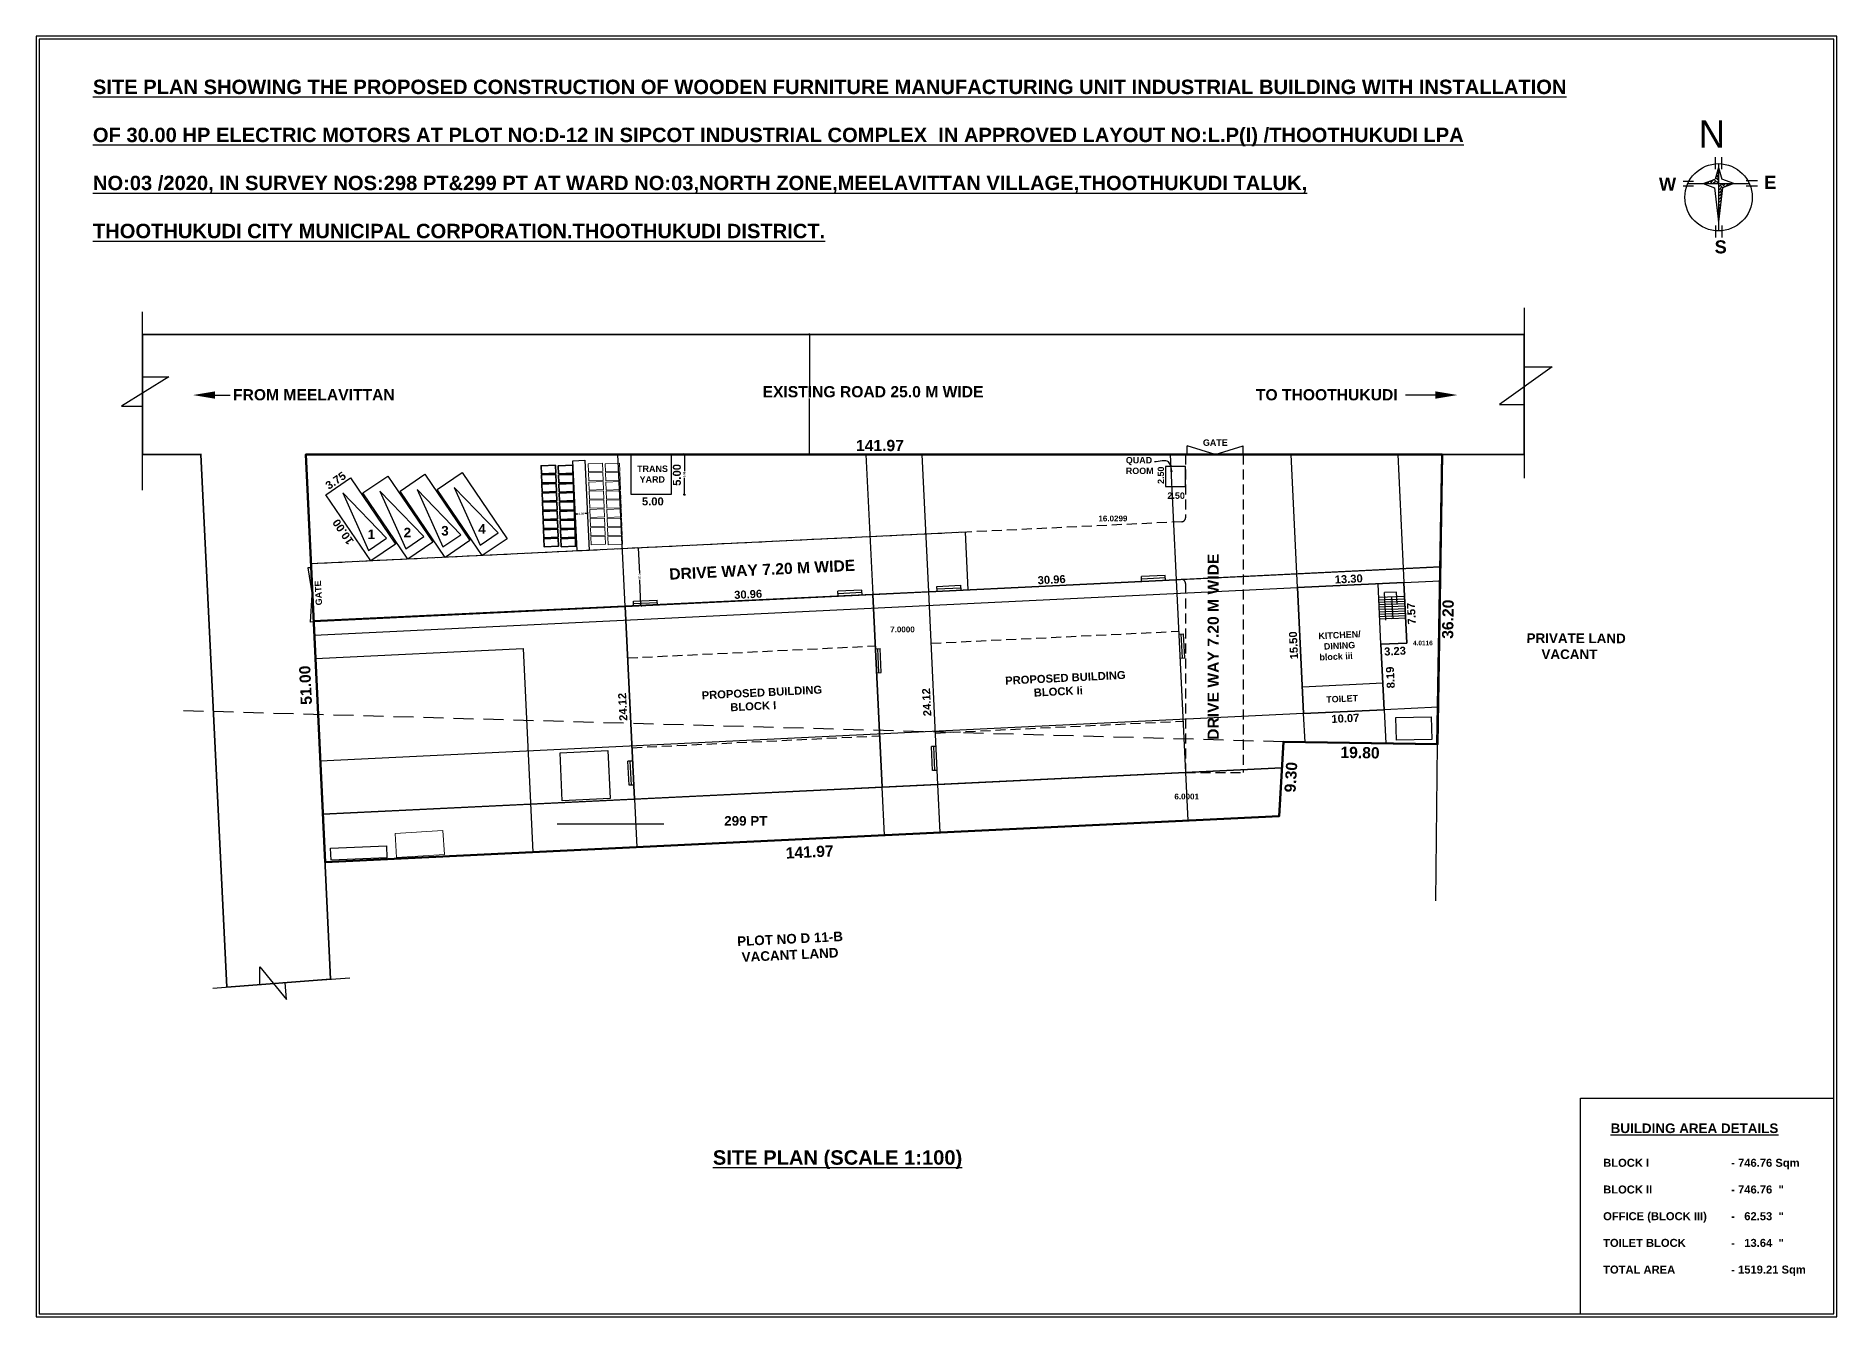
# Model space of a CAD drawing. Header units: metres. Extents: x 5701 to 70840, y 2546 to 3839.
# Drawn here: x 5701.2 to 5926.2, y 2550.5 to 2710.5 of the extents above; entities that cross this region are included whole.
import ezdxf

# ---------------------------------------------------------------- set-up
doc = ezdxf.new("R2010")
doc.units = ezdxf.units.M
doc.header["$PDMODE"] = 34
doc.linetypes.add('DOT2', pattern=[0.125, 0, -0.125])
doc.linetypes.add('HIDDEN', pattern=[0.375, 0.25, -0.125])
for name, color, linetype in [('AS_AT_SITE', 7, 'Continuous'), ('BLK_1_INTERNAL_VEHICULAR_ACCESS', 7, 'Continuous'), ('BLK_1_LVL_0_BLDG_FOOT_PRINT', 7, 'Continuous'), ('BLK_1_LVL_0_FRONT_SETBACK', 7, 'Continuous'), ('BLK_1_LVL_0_REAR_SETBACK', 7, 'Continuous'), ('BLK_1_LVL_0_SIDE_SETBACK1', 7, 'Continuous'), ('BLK_1_LVL_0_SIDE_SETBACK2', 7, 'Continuous'), ('BLK_2_LVL_0_BLDG_FOOT_PRINT', 7, 'Continuous'), ('BLK_2_LVL_0_FRONT_SETBACK', 7, 'Continuous'), ('BLK_2_LVL_0_REAR_SETBACK', 7, 'Continuous'), ('BLK_2_LVL_0_SIDE_SETBACK1', 7, 'Continuous'), ('BLK_2_LVL_0_SIDE_SETBACK2', 7, 'Continuous'), ('BLK_3_LVL_0_BLDG_FOOT_PRINT', 7, 'Continuous'), ('BLK_3_LVL_0_FRONT_SETBACK', 7, 'Continuous'), ('BLK_3_LVL_0_REAR_SETBACK', 7, 'Continuous'), ('BLK_3_LVL_0_SIDE_SETBACK1', 7, 'Continuous'), ('BLK_3_LVL_0_SIDE_SETBACK2', 7, 'Continuous'), ('DISTANCE_BLK', 7, 'Continuous'), ('DRIVE_WAY', 7, 'Continuous'), ('FMB_OR_PLR', 7, 'Continuous'), ('GUARD_ROOM', 7, 'Continuous'), ('INTERNAL_VEHICULAR_ACCESS_DIST', 7, 'Continuous'), ('LORRY_PARKING', 7, 'Continuous'), ('OSR_PLAN', 7, 'Continuous'), ('PLOT_BOUNDARY', 7, 'Continuous'), ('ROAD_WIDTH', 1, 'Continuous'), ('RWH', 7, 'Continuous'), ('SEPTIC_TANK_1', 7, 'Continuous'), ('SUPER_IMPOSED', 7, 'Continuous'), ('SURRENDER_ROAD_WIDTH', 2, 'Continuous'), ('TRANSFORMER_YARD', 7, 'Continuous'), ('TWO_WHEELER_DRIVE_WAY', 6, 'Continuous'), ('TWO_WHEELER_PARKING', 7, 'Continuous')]:
    doc.layers.add(name, color=color, linetype=linetype)
doc.layers.add('BLK_1_PLANTATION_GREENSTRIP', color=7, linetype='Continuous', lineweight=0)
doc.layers.add('CYCLE_PARKING', color=7, linetype='Continuous', lineweight=18)
doc.styles.get("Standard").update_dxf_attribs({"font": 'arialbd.ttf'})
doc.dimstyles.get("Standard").update_dxf_attribs({"dimtxt": 0.18, "dimasz": 0.18, "dimexe": 0.18, "dimexo": 0.0625, "dimgap": 0.09, "dimtad": 0, "dimtih": 1, "dimtoh": 1, "dimdec": 4, "dimzin": 0, "dimdsep": 46, "dimtxsty": 'Standard', "dimcen": 0.09, "dimsd1": 1, "dimsd2": 1, "dimadec": 0, "dimazin": 0, "dimtfac": 1, "dimtdec": 4, "dimtofl": 0, "dimtmove": 0, "dimatfit": 3, "dimfxl": 0, "dimtolj": 1, "dimtzin": 0, "dimarcsym": 0})
doc.dimstyles.new('STANDARD$0', dxfattribs={"dimtxt": 0.25, "dimasz": 0.18, "dimexe": 0.15, "dimexo": 0.15, "dimgap": 0.1, "dimtad": 0, "dimzin": 0, "dimdsep": 46, "dimtxsty": 'Standard', "dimblk": 'OBLIQUE', "dimcen": 0.0625, "dimdle": 0.02, "dimadec": 0, "dimazin": 0, "dimtfac": 1, "dimtix": 1, "dimtofl": 0, "dimtmove": 2, "dimatfit": 3, "dimldrblk": 'OBLIQUE', "dimfxl": 0, "dimtolj": 1, "dimtzin": 0, "dimarcsym": 0})

# ---------------------------------------------------------------- blocks, each defined once
blk = doc.blocks.new('DESW')
h = blk.add_hatch()
h.set_pattern_fill('AR-HBONE', color=3, scale=0.017031, style=0)
h.set_pattern_definition([(45, (44363.119984, 26900.29796), (0, 0.096343617), [0.204375675, -0.068125225]), (135, (44363.168156, 26900.34613), (0, 0.096343617), [0.204375675, -0.068125225])])
h.paths.add_polyline_path([(44559.111, 26946.689), (44558.741, 26946.55), (44559.213, 26946.55), (44559.213, 26947.047)])
h.paths.add_polyline_path([(44559.213, 26945.359), (44559.34, 26946.419), (44559.685, 26946.55), (44559.213, 26946.55)])
for p, q in [((44559.213, 26947.047), (44559.111, 26946.689)), ((44559.114, 26946.991), (44559.114, 26947.367)), ((44559.114, 26946.991), (44559.114, 26947.367)), ((44559.213, 26947.047), (44559.316, 26946.689)), ((44559.313, 26946.991), (44559.313, 26947.367)), ((44559.313, 26946.991), (44559.313, 26947.367)), ((44558.121, 26946.621), (44558.435, 26946.621)), ((44558.121, 26946.478), (44558.435, 26946.478)), ((44558.741, 26946.55), (44559.111, 26946.689)), ((44558.741, 26946.55), (44559.087, 26946.419)), ((44559.685, 26946.55), (44559.316, 26946.689)), ((44559.685, 26946.55), (44559.34, 26946.419)), ((44560.42, 26946.63), (44560.071, 26946.63)), ((44560.42, 26946.471), (44560.071, 26946.471)), ((44559.087, 26946.419), (44559.213, 26945.359)), ((44559.34, 26946.419), (44559.213, 26945.359)), ((44559.114, 26945.252), (44559.114, 26944.877)), ((44559.313, 26945.252), (44559.313, 26944.877))]:
    blk.add_line(p, q)
for points in [[(44559.213, 26947.164), (44559.213, 26945.08)], [(44558.263, 26946.55), (44560.163, 26946.55)]]:
    blk.add_lwpolyline(points)
blk.add_circle((44559.213, 26946.122), 1.042)
at = {"attachment_point": 1}
for s, insert, char_height, width in [('{\\fCommercialScript BT|b0|i0|c0|p66;N}', (44558.602, 26948.505), 0.8424, 1.21037), ('W', (44557.368, 26946.735), 0.404, 0.24035), ('E', (44560.626, 26946.788), 0.404, 0.24035), ('S', (44559.092, 26944.79), 0.404, 0.24035)]:
    blk.add_mtext(s, dxfattribs=dict(at, insert=insert, char_height=char_height, width=width))
blk = doc.blocks.new('*D16')
at = {"color": 0, "lineweight": -2}
for p, q in [((5805.94, 2636.24), (5805.93, 2636.36)), ((5812.93, 2636.58), (5812.93, 2636.69))]:
    blk.add_line(p, q, dxfattribs=at)
at = {"layer": 'Defpoints', "color": 0}
for p in [(5805.94, 2636.18), (5812.93, 2636.51), (5812.93, 2636.51)]:
    blk.add_point(p, dxfattribs=at)
at = {"color": 0, "insert": (5809.44, 2636.34), "char_height": 0.18, "attachment_point": 5}
blk.add_mtext('\\A1;{\\H4x;7.0000}', dxfattribs=at)
blk = doc.blocks.new('*D22')
at = {"color": 0, "lineweight": -2}
for p, q in [((5844.74, 2618.46), (5844.62, 2618.45)), ((5845.03, 2612.47), (5844.91, 2612.46))]:
    blk.add_line(p, q, dxfattribs=at)
at = {"layer": 'Defpoints', "color": 0}
for p in [(5844.8, 2618.46), (5845.09, 2612.47), (5845.09, 2612.47)]:
    blk.add_point(p, dxfattribs=at)
at = {"color": 0, "insert": (5844.95, 2615.47), "char_height": 0.18, "attachment_point": 5}
blk.add_mtext('\\A1;{\\H4x;6.0001}', dxfattribs=at)
blk = doc.blocks.new('*D23')
at = {"color": 0, "lineweight": -2}
for p, q in [((5872.45, 2634.71), (5872.45, 2634.83)), ((5876.46, 2634.71), (5876.46, 2634.83))]:
    blk.add_line(p, q, dxfattribs=at)
at = {"layer": 'Defpoints', "color": 0}
for p in [(5872.45, 2634.65), (5876.46, 2634.65), (5876.46, 2634.65)]:
    blk.add_point(p, dxfattribs=at)
at = {"color": 0, "insert": (5874.46, 2634.65), "char_height": 0.18, "attachment_point": 5}
blk.add_mtext('\\A1;{\\H3.2x;4.0116}', dxfattribs=at)
blk = doc.blocks.new('*D17')
at = {"color": 0, "lineweight": -2}
for p, q in [((5835.28, 2658.2), (5835.16, 2658.19)), ((5836.06, 2642.19), (5835.95, 2642.18))]:
    blk.add_line(p, q, dxfattribs=at)
at = {"layer": 'Defpoints', "color": 0}
for p in [(5835.34, 2658.2), (5835.34, 2658.2), (5836.13, 2642.19)]:
    blk.add_point(p, dxfattribs=at)
at = {"color": 0, "insert": (5835.73, 2650.2), "char_height": 0.18, "attachment_point": 5}
blk.add_mtext('\\A1;{\\H4x;16.0299}', dxfattribs=at)
blk = doc.blocks.new('_Oblique')
at = {"color": 0, "linetype": 'ByBlock', "lineweight": -2}
blk.add_line((-0.5, -0.5), (0.5, 0.5), dxfattribs=at)
blk = doc.blocks.new('*D63')
at = {"layer": 'Defpoints', "color": 0}
for p in [(5800.79, 2673.2), (5797.83, 2658.2), (5800.79, 2658.2)]:
    blk.add_point(p, dxfattribs=at)
at = {"layer": 'SURRENDER_ROAD_WIDTH', "color": 0, "linetype": 'DOT2', "lineweight": -2}
for p, q in [((5797.98, 2673.2), (5797.68, 2673.2)), ((5797.98, 2658.2), (5797.68, 2658.2))]:
    blk.add_line(p, q, dxfattribs=at)
at = {"layer": 'SURRENDER_ROAD_WIDTH', "color": 0, "lineweight": -2}
for p, q in [((5797.83, 2673.22), (5797.83, 2666.22)), ((5797.83, 2658.18), (5797.83, 2665.19))]:
    blk.add_line(p, q, dxfattribs=at)
at = {"layer": 'SURRENDER_ROAD_WIDTH', "color": 0, "lineweight": -2, "xscale": 0.18, "yscale": 0.18, "zscale": 0.18}
for p, rotation in [((5797.83, 2673.2), 90), ((5797.83, 2658.2), 270)]:
    blk.add_blockref('_Oblique', p, dxfattribs=dict(at, rotation=rotation))
at = {"layer": 'SURRENDER_ROAD_WIDTH', "color": 0, "insert": (5797.83, 2665.7), "char_height": 0.25, "attachment_point": 5, "rotation": 90}
blk.add_mtext('\\A1;15.00', dxfattribs=at)
blk = doc.blocks.new('*D64')
at = {"layer": 'Defpoints', "color": 0}
for p in [(5776.42, 2646.51), (5776.77, 2639.32), (5776.77, 2639.32)]:
    blk.add_point(p, dxfattribs=at)
at = {"layer": 'DRIVE_WAY', "color": 0, "linetype": 'DOT2', "lineweight": -2}
for p, q in [((5776.42, 2646.51), (5776.27, 2646.51)), ((5776.77, 2639.32), (5776.62, 2639.31))]:
    blk.add_line(p, q, dxfattribs=at)
at = {"layer": 'DRIVE_WAY', "color": 0, "lineweight": -2}
for p, q in [((5776.42, 2646.53), (5776.57, 2643.34)), ((5776.77, 2639.3), (5776.62, 2642.49))]:
    blk.add_line(p, q, dxfattribs=at)
at = {"layer": 'DRIVE_WAY', "color": 0, "lineweight": -2, "xscale": 0.18, "yscale": 0.18, "zscale": 0.18}
for p, rotation in [((5776.42, 2646.51), 92.76723322625033), ((5776.77, 2639.32), 272.7672332262503)]:
    blk.add_blockref('_Oblique', p, dxfattribs=dict(at, rotation=rotation))
at = {"layer": 'DRIVE_WAY', "color": 0, "insert": (5776.59, 2642.92), "char_height": 0.25, "attachment_point": 5, "rotation": 272.7672}
blk.add_mtext('\\A1;7.20', dxfattribs=at)
blk = doc.blocks.new('*D76')
at = {"layer": 'Defpoints', "color": 0, "ltscale": 400}
for p in [(5768.6, 2650.77), (5770.09, 2650.84), (5770.09, 2650.84)]:
    blk.add_point(p, dxfattribs=at)
at = {"layer": 'TWO_WHEELER_DRIVE_WAY', "color": 0, "linetype": 'Continuous', "lineweight": -2, "ltscale": 400}
for p, q in [((5768.58, 2650.77), (5768.93, 2650.78)), ((5770.11, 2650.84), (5769.76, 2650.83))]:
    blk.add_line(p, q, dxfattribs=at)
at = {"layer": 'TWO_WHEELER_DRIVE_WAY', "color": 0, "linetype": 'DOT2', "lineweight": -2, "ltscale": 400}
for p, q in [((5768.6, 2650.77), (5768.6, 2650.62)), ((5770.09, 2650.84), (5770.1, 2650.69))]:
    blk.add_line(p, q, dxfattribs=at)
at = {"layer": 'TWO_WHEELER_DRIVE_WAY', "color": 0, "lineweight": -2, "ltscale": 400, "xscale": 0.18, "yscale": 0.18, "zscale": 0.18}
for p, rotation in [((5768.6, 2650.77), 182.7671469557383), ((5770.09, 2650.84), 2.767146955738304)]:
    blk.add_blockref('_Oblique', p, dxfattribs=dict(at, rotation=rotation))
at = {"layer": 'TWO_WHEELER_DRIVE_WAY', "color": 0, "ltscale": 400, "insert": (5769.34, 2650.81), "char_height": 0.25, "attachment_point": 5, "rotation": 2.7671}
blk.add_mtext('\\A1;1.50', dxfattribs=at)
blk = doc.blocks.new('*D85')
at = {"layer": 'Defpoints', "color": 0}
for p in [(5780.56, 2658.2), (5780.56, 2653.2), (5782.19, 2653.2)]:
    blk.add_point(p, dxfattribs=at)
at = {"layer": 'TRANSFORMER_YARD', "color": 0, "linetype": 'DOT2', "lineweight": -2}
for p, q in [((5782.04, 2658.2), (5782.34, 2658.2)), ((5782.04, 2653.2), (5782.34, 2653.2))]:
    blk.add_line(p, q, dxfattribs=at)
at = {"layer": 'TRANSFORMER_YARD', "color": 0, "linetype": 'Continuous', "lineweight": -2}
for p, q in [((5782.19, 2658.22), (5782.19, 2656.13)), ((5782.19, 2653.18), (5782.19, 2655.28))]:
    blk.add_line(p, q, dxfattribs=at)
at = {"layer": 'TRANSFORMER_YARD', "color": 0, "lineweight": -2, "xscale": 0.18, "yscale": 0.18, "zscale": 0.18}
for p, rotation in [((5782.19, 2658.2), 90), ((5782.19, 2653.2), 270)]:
    blk.add_blockref('_Oblique', p, dxfattribs=dict(at, rotation=rotation))
at = {"layer": 'TRANSFORMER_YARD', "color": 0, "insert": (5782.19, 2655.7), "char_height": 0.25, "attachment_point": 5, "rotation": 90}
blk.add_mtext('\\A1;5.00', dxfattribs=at)

msp = doc.modelspace()

# ---------------------------------------------------------------- linework, layer by layer
for p, q in [((5714.47769, 2667.8855), (5714.47769, 2676.03196)), ((5887.10388, 2676.50651), (5887.10388, 2669.14438)), ((5714.47769, 2673.20178), (5887.10388, 2673.20178)), ((5890.61015, 2669.14438), (5884.01637, 2664.4417)), ((5887.10388, 2669.14438), (5890.61015, 2669.14438)), ((5717.77597, 2667.8855), (5711.87559, 2664.22662)), ((5714.47769, 2667.8855), (5717.77597, 2667.8855)), ((5711.87559, 2664.22662), (5714.47769, 2664.22662)), ((5714.47769, 2653.72974), (5714.47769, 2664.22662)), ((5884.01637, 2664.4417), (5887.10388, 2664.4417)), ((5887.10388, 2664.4417), (5887.10388, 2655.23515)), ((5721.86224, 2658.20178), (5714.47769, 2658.20178)), ((5721.80297, 2658.20178), (5725.01851, 2591.67544)), ((5845.00358, 2658.20178), (5845.00358, 2659.28784)), ((5848.50358, 2658.20178), (5845.00358, 2659.28784)), ((5848.50358, 2658.20178), (5852.00358, 2659.28784)), ((5852.00358, 2658.20178), (5852.00358, 2659.28784)), ((5876.85358, 2658.20178), (5887.10388, 2658.20178)), ((5735.55125, 2644.04784), (5735.15167, 2644.02946)), ((5735.15167, 2644.02946), (5735.71059, 2640.66977)), ((5813.73502, 2641.70942), (5816.73152, 2641.85425)), ((5813.76398, 2641.11011), (5813.73502, 2641.70942)), ((5813.7495, 2641.40977), (5816.746, 2641.5546)), ((5816.76048, 2641.25495), (5816.73152, 2641.85425)), ((5842.28169, 2643.08922), (5839.28519, 2642.94438)), ((5839.31415, 2642.34508), (5839.28519, 2642.94438)), ((5842.29617, 2642.78956), (5839.29967, 2642.64473)), ((5842.31066, 2642.48991), (5842.28169, 2643.08922)), ((5735.47037, 2637.27312), (5735.71056, 2640.6705)), ((5775.81928, 2639.87676), (5778.81578, 2640.0216)), ((5775.84825, 2639.27746), (5775.81928, 2639.87676)), ((5775.83376, 2639.57711), (5778.83027, 2639.72195)), ((5778.84475, 2639.4223), (5778.81578, 2640.0216)), ((5804.36595, 2641.25656), (5801.36945, 2641.11173)), ((5801.39842, 2640.51243), (5801.36945, 2641.11173)), ((5804.38044, 2640.95691), (5801.38394, 2640.81208)), ((5804.39492, 2640.65726), (5804.36595, 2641.25656)), ((5872.16988, 2640.47656), (5868.94364, 2640.32062)), ((5871.16276, 2641.01386), (5869.66451, 2640.94144)), ((5869.83012, 2637.51528), (5869.66451, 2640.94144)), ((5870.55676, 2640.39859), (5870.68711, 2637.70174)), ((5735.86991, 2637.29243), (5735.47037, 2637.27312)), ((5870.57225, 2637.69619), (5869.074, 2637.62377)), ((5870.57225, 2637.69619), (5872.30023, 2637.77971)), ((5843.9674, 2635.76205), (5844.5667, 2635.79102)), ((5844.41189, 2632.78004), (5844.26705, 2635.77654)), ((5844.71154, 2632.79452), (5844.5667, 2635.79102)), ((5806.05166, 2633.9294), (5806.65096, 2633.95837)), ((5806.49615, 2630.94738), (5806.35131, 2633.94389)), ((5806.7958, 2630.96187), (5806.65096, 2633.95837)), ((5844.11223, 2632.76555), (5844.71154, 2632.79452)), ((5806.1965, 2630.9329), (5806.7958, 2630.96187)), ((5813.64933, 2621.73347), (5813.05002, 2621.7045)), ((5813.19486, 2618.708), (5813.05002, 2621.7045)), ((5813.49451, 2618.72248), (5813.34967, 2621.71898)), ((5876.2536, 2622.00676), (5876.02131, 2602.45739)), ((5775.73359, 2619.90082), (5775.13429, 2619.87185)), ((5775.27912, 2616.87535), (5775.13429, 2619.87185)), ((5775.57878, 2616.88983), (5775.43394, 2619.88633)), ((5775.87843, 2616.90431), (5775.27912, 2616.87535)), ((5813.79416, 2618.73697), (5813.19486, 2618.708)), ((5729.16548, 2591.98729), (5729.16548, 2594.18973)), ((5729.16548, 2594.18973), (5732.47318, 2590.10158)), ((5732.31357, 2592.22403), (5740.38028, 2592.83064)), ((5732.47318, 2590.10158), (5732.31357, 2592.22403)), ((5723.2987, 2591.54612), (5729.16548, 2591.98729)), ((5894.1488, 2550.86646), (5894.1488, 2577.8093)), ((5894.1488, 2577.8093), (5925.79317, 2577.8093))]:
    msp.add_line(p, q)
at = {"color": 1, "lineweight": 60}
for p, q in [((5734.88358, 2658.20178), (5876.85358, 2658.20178)), ((5876.85358, 2658.20178), (5876.25358, 2622.00676)), ((5876.2536, 2622.00676), (5857.05587, 2622.3026))]:
    msp.add_line(p, q, dxfattribs=at)
at = {"color": 234, "linetype": 'HIDDEN', "ltscale": 5}
for p, q in [((5844.80358, 2658.20178), (5844.80358, 2650.29523)), ((5852.00358, 2658.20178), (5852.00358, 2618.46225)), ((5844.32772, 2649.79581), (5735.53171, 2644.53716)), ((5844.27944, 2642.58508), (5843.63911, 2642.55413)), ((5844.80358, 2642.08566), (5844.80358, 2618.46225)), ((5774.79947, 2639.22677), (5735.86743, 2637.345)), ((5844.80358, 2618.46225), (5852.00358, 2618.46225))]:
    msp.add_line(p, q, dxfattribs=at)
at = {"color": 5}
for p, q in [((5858.80187, 2641.56244), (5872.08636, 2642.20455)), ((5859.56225, 2625.83081), (5858.80187, 2641.56244)), ((5869.22535, 2634.49243), (5868.86012, 2642.04861)), ((5872.08636, 2642.20455), (5872.45158, 2634.64837)), ((5869.22535, 2634.49243), (5872.45158, 2634.64837)), ((5869.62051, 2626.31697), (5869.22535, 2634.49243)), ((5869.46022, 2629.6331), (5859.40197, 2629.14694)), ((5869.62051, 2626.31697), (5859.56225, 2625.83081))]:
    msp.add_line(p, q, dxfattribs=at)
at = {"linetype": 'HIDDEN', "ltscale": 5}
for p, q in [((5813.02636, 2634.62194), (5843.95026, 2636.11664)), ((5775.11063, 2632.78929), (5806.03453, 2634.28399)), ((5813.56853, 2623.40503), (5844.49243, 2624.89974)), ((5775.65279, 2621.57238), (5806.57669, 2623.06708))]:
    msp.add_line(p, q, dxfattribs=at)
at = {"linetype": 'HIDDEN', "ltscale": 10}
msp.add_line((5857.05587, 2622.3026), (5719.42518, 2626.18509), dxfattribs=at)
for points in [[(5701.19317, 2550.46646), (5926.19317, 2550.46646), (5926.19317, 2710.46646), (5701.19317, 2710.46646)], [(5701.59317, 2550.86646), (5925.79317, 2550.86646), (5925.79317, 2710.06646), (5701.59317, 2710.06646)], [(5742.74397, 2646.2054), (5744.9939, 2647.73331), (5739.50984, 2653.38835)], [(5747.38741, 2646.42984), (5749.63734, 2647.95775), (5744.15328, 2653.61279)], [(5752.03085, 2646.65428), (5754.28078, 2648.18219), (5748.79672, 2653.83723)], [(5756.67428, 2646.87872), (5758.92421, 2648.40663), (5753.44016, 2654.06167)]]:
    msp.add_lwpolyline(points, close=True)
for points in [[(5723.5693, 2665.62287), (5725.44229, 2665.62287)], [(5876.03382, 2665.62287), (5872.28784, 2665.62287)], [(5870.45638, 2640.09339), (5868.95813, 2640.02097)], [(5870.47086, 2639.79374), (5868.97261, 2639.72132)], [(5870.48535, 2639.49409), (5868.9871, 2639.42167)], [(5870.45638, 2640.09339), (5872.18436, 2640.17691)], [(5870.47086, 2639.79374), (5872.19885, 2639.87726)], [(5870.48535, 2639.49409), (5872.21333, 2639.57761)], [(5870.49983, 2639.19444), (5872.22781, 2639.27796)], [(5870.49983, 2639.19444), (5869.00158, 2639.12202)], [(5870.51431, 2638.89479), (5869.01606, 2638.82237)], [(5870.5288, 2638.59514), (5869.03055, 2638.52272)], [(5870.54328, 2638.29549), (5869.04503, 2638.22307)], [(5870.55776, 2637.99584), (5869.05951, 2637.92342)], [(5870.51431, 2638.89479), (5872.2423, 2638.97831)], [(5870.5288, 2638.59514), (5872.25678, 2638.67866)], [(5870.54328, 2638.29549), (5872.27126, 2638.37901)], [(5870.55776, 2637.99584), (5872.28575, 2638.07936)]]:
    msp.add_lwpolyline(points)
at = {"color": 1, "lineweight": 60}
msp.add_lwpolyline([(5856.48749, 2613.01999), (5857.05587, 2622.3026)], dxfattribs=at)
at = {"color": 234, "linetype": 'HIDDEN', "ltscale": 5}
for centre, start, end in [((5844.30358, 2650.29523), 272.7672304, 0), ((5844.30358, 2642.08566), 0, 92.7672304)]:
    msp.add_arc(centre, 0.5, start, end, dxfattribs=at)
for points in [[(5723.5693, 2666.08287), (5720.8093, 2665.62287), (5723.5693, 2665.16287)], [(5876.03382, 2666.08287), (5878.79382, 2665.62287), (5876.03382, 2665.16287)]]:
    msp.add_solid(points)
at = {"layer": 'AS_AT_SITE', "color": 6}
msp.add_lwpolyline([(5734.88358, 2658.20178), (5876.85358, 2658.20178), (5876.29579, 2622.00611), (5857.05587, 2622.3026), (5856.48749, 2613.01999), (5737.29983, 2607.25907)], close=True, dxfattribs=at)
at = {"layer": 'BLK_1_INTERNAL_VEHICULAR_ACCESS', "color": 161}
msp.add_lwpolyline([(5772.93995, 2615.24443), (5766.94695, 2614.95475), (5766.65728, 2620.94776), (5772.65028, 2621.23743)], close=True, dxfattribs=at)
at = {"layer": 'BLK_1_LVL_0_BLDG_FOOT_PRINT', "color": 1, "ltscale": 400}
msp.add_lwpolyline([(5805.72337, 2640.72147), (5806.88785, 2616.6296), (5775.96395, 2615.1349), (5774.79947, 2639.22677)], close=True, dxfattribs=at)
at = {"layer": 'BLK_1_LVL_0_FRONT_SETBACK', "color": 2, "ltscale": 400}
msp.add_lwpolyline([(5774.79947, 2639.22677), (5773.88232, 2658.20178), (5804.87846, 2658.20178), (5805.72337, 2640.72147)], close=True, dxfattribs=at)
at = {"layer": 'BLK_1_LVL_0_REAR_SETBACK', "color": 11, "ltscale": 400}
msp.add_lwpolyline([(5775.96395, 2615.1349), (5776.25362, 2609.14189), (5807.17752, 2610.6366), (5806.88785, 2616.6296)], close=True, dxfattribs=at)
at = {"layer": 'BLK_1_LVL_0_SIDE_SETBACK1', "color": 171, "ltscale": 400}
msp.add_lwpolyline([(5775.96395, 2615.1349), (5737.01557, 2613.25235), (5735.87282, 2637.34526), (5774.79947, 2639.22677)], close=True, dxfattribs=at)
at = {"layer": 'BLK_1_LVL_0_SIDE_SETBACK2', "color": 102, "ltscale": 400}
msp.add_lwpolyline([(5805.72337, 2640.72147), (5876.63702, 2644.14908), (5876.29579, 2622.00611), (5857.05587, 2622.3026), (5856.85639, 2619.04482), (5806.88785, 2616.6296)], close=True, dxfattribs=at)
at = {"layer": 'BLK_1_PLANTATION_GREENSTRIP', "color": 81, "ltscale": 400}
msp.add_lwpolyline([(5752.02927, 2611.23517), (5752.22778, 2608.24174), (5746.24092, 2607.84473), (5746.04242, 2610.83815)], close=True, dxfattribs=at)
at = {"layer": 'BLK_2_LVL_0_BLDG_FOOT_PRINT', "color": 1, "ltscale": 400}
msp.add_lwpolyline([(5843.63911, 2642.55413), (5844.80358, 2618.46225), (5813.87969, 2616.96755), (5812.71521, 2641.05942)], close=True, dxfattribs=at)
at = {"layer": 'BLK_2_LVL_0_FRONT_SETBACK', "color": 2, "ltscale": 400}
msp.add_lwpolyline([(5812.71521, 2641.05942), (5811.88663, 2658.20178), (5842.88278, 2658.20178), (5843.63911, 2642.55413)], close=True, dxfattribs=at)
at = {"layer": 'BLK_2_LVL_0_REAR_SETBACK', "color": 11, "ltscale": 400}
msp.add_lwpolyline([(5813.87969, 2616.96755), (5844.80358, 2618.46225), (5845.09325, 2612.46925), (5814.16936, 2610.97455)], close=True, dxfattribs=at)
at = {"layer": 'BLK_2_LVL_0_SIDE_SETBACK1', "color": 171, "ltscale": 400}
msp.add_lwpolyline([(5812.71521, 2641.05942), (5735.86953, 2637.41458), (5737.01552, 2613.25338), (5813.87969, 2616.96755)], close=True, dxfattribs=at)
at = {"layer": 'BLK_2_LVL_0_SIDE_SETBACK2', "color": 102, "ltscale": 400}
msp.add_lwpolyline([(5844.80358, 2618.46225), (5856.85639, 2619.04482), (5857.05587, 2622.3026), (5876.29579, 2622.00611), (5876.63702, 2644.14908), (5843.63911, 2642.55413)], close=True, dxfattribs=at)
at = {"layer": 'BLK_3_LVL_0_BLDG_FOOT_PRINT', "color": 1, "ltscale": 400}
msp.add_lwpolyline([(5858.80187, 2641.56244), (5872.08636, 2642.20455), (5872.45158, 2634.64837), (5869.22535, 2634.49243), (5869.62051, 2626.31697), (5859.56225, 2625.83081)], close=True, dxfattribs=at)
at = {"layer": 'BLK_3_LVL_0_FRONT_SETBACK', "color": 2, "ltscale": 400}
msp.add_lwpolyline([(5858.80187, 2641.56244), (5857.9976, 2658.20178), (5871.31313, 2658.20178), (5872.08636, 2642.20455)], close=True, dxfattribs=at)
at = {"layer": 'BLK_3_LVL_0_REAR_SETBACK', "color": 11, "ltscale": 400}
msp.add_lwpolyline([(5859.56225, 2625.83081), (5869.62051, 2626.31697), (5869.82405, 2622.10584), (5859.73478, 2622.26132)], close=True, dxfattribs=at)
at = {"layer": 'BLK_3_LVL_0_SIDE_SETBACK1', "color": 171, "ltscale": 400}
msp.add_lwpolyline([(5735.95443, 2635.62463), (5858.80187, 2641.56244), (5859.56225, 2625.83081), (5736.70063, 2619.89231)], close=True, dxfattribs=at)
at = {"layer": 'BLK_3_LVL_0_SIDE_SETBACK2', "color": 102, "ltscale": 400}
msp.add_lwpolyline([(5872.08636, 2642.20455), (5876.61043, 2642.42322), (5876.36725, 2626.64308), (5869.62051, 2626.31697), (5869.22535, 2634.49243), (5872.45158, 2634.64837)], close=True, dxfattribs=at)
at = {"layer": 'CYCLE_PARKING', "color": 250, "linetype": 'Continuous'}
for points in [[(5771.96265, 2657.09685), (5771.99909, 2656.09751), (5770.20029, 2656.03191), (5770.16384, 2657.03125)], [(5772.00422, 2655.957), (5772.04066, 2654.95767), (5770.24186, 2654.89207), (5770.20541, 2655.8914)], [(5774.09457, 2657.09685), (5774.13102, 2656.09751), (5772.33221, 2656.03191), (5772.29577, 2657.03125)], [(5774.13614, 2655.957), (5774.17259, 2654.95767), (5772.37378, 2654.89207), (5772.33734, 2655.8914)], [(5772.04578, 2654.81716), (5772.08223, 2653.81782), (5770.28342, 2653.75222), (5770.24698, 2654.75156)], [(5772.08735, 2653.67731), (5772.1238, 2652.67798), (5770.32499, 2652.61238), (5770.28855, 2653.61171)], [(5774.17771, 2654.81716), (5774.21415, 2653.81782), (5772.41535, 2653.75222), (5772.37891, 2654.75156)], [(5774.21928, 2653.67731), (5774.25572, 2652.67798), (5772.45692, 2652.61238), (5772.42047, 2653.61171)], [(5772.12892, 2652.53747), (5772.16537, 2651.53813), (5770.36656, 2651.47253), (5770.33012, 2652.47187)], [(5772.17049, 2651.39762), (5772.20693, 2650.39829), (5770.40813, 2650.33269), (5770.37169, 2651.33202)], [(5774.26085, 2652.53747), (5774.29729, 2651.53813), (5772.49849, 2651.47253), (5772.46204, 2652.47187)], [(5774.30241, 2651.39762), (5774.33886, 2650.39829), (5772.54005, 2650.33269), (5772.50361, 2651.33202)], [(5772.21206, 2650.25778), (5772.2485, 2649.25844), (5770.4497, 2649.19284), (5770.41325, 2650.19218)], [(5772.25363, 2649.11793), (5772.29007, 2648.1186), (5770.49127, 2648.053), (5770.45482, 2649.05234)], [(5774.34398, 2650.25778), (5774.38043, 2649.25844), (5772.58162, 2649.19284), (5772.54518, 2650.19218)], [(5774.38555, 2649.11793), (5774.422, 2648.1186), (5772.62319, 2648.053), (5772.58675, 2649.05234)], [(5772.29519, 2647.97809), (5772.33164, 2646.97875), (5770.53284, 2646.91315), (5770.49639, 2647.91249)], [(5774.42712, 2647.97809), (5774.46356, 2646.97875), (5772.66476, 2646.91315), (5772.62832, 2647.91249)]]:
    msp.add_lwpolyline(points, close=True, dxfattribs=at)
at = {"layer": 'DISTANCE_BLK', "color": 238, "ltscale": 400}
for points in [[(5843.63911, 2642.55413), (5844.80358, 2618.46225), (5813.87969, 2616.96755), (5812.71521, 2641.05942)], [(5858.80187, 2641.56244), (5872.08636, 2642.20455), (5872.45158, 2634.64837), (5869.22535, 2634.49243), (5869.62051, 2626.31697), (5859.56225, 2625.83081)], [(5805.72337, 2640.72147), (5806.88785, 2616.6296), (5775.96395, 2615.1349), (5774.79947, 2639.22677)]]:
    msp.add_lwpolyline(points, close=True, dxfattribs=at)
at = {"layer": 'DRIVE_WAY', "color": 255}
msp.add_lwpolyline([(5735.53171, 2644.53717), (5735.87931, 2637.34557), (5817.65779, 2641.29832), (5817.31019, 2648.48992)], close=True, dxfattribs=at)
at = {"layer": 'FMB_OR_PLR', "color": 70}
msp.add_lwpolyline([(5734.88358, 2658.20178), (5876.85358, 2658.20178), (5876.29579, 2622.00611), (5857.05587, 2622.3026), (5856.48749, 2613.01999), (5737.29983, 2607.25907)], close=True, dxfattribs=at)
at = {"layer": 'GUARD_ROOM', "color": 2, "ltscale": 400}
msp.add_lwpolyline([(5844.80358, 2654.19913), (5844.80358, 2656.69913), (5842.30358, 2656.69913), (5842.30358, 2654.19913)], close=True, dxfattribs=at)
at = {"layer": 'INTERNAL_VEHICULAR_ACCESS_DIST', "color": 161}
msp.add_lwpolyline([(5766.30651, 2612.06803), (5779.61328, 2612.06803)], dxfattribs=at)
at = {"layer": 'LORRY_PARKING', "color": 175, "ltscale": 400}
for points in [[(5737.39074, 2653.17132), (5740.49303, 2655.27806), (5746.111, 2647.00531), (5743.00872, 2644.89857)], [(5742.03418, 2653.39576), (5745.13646, 2655.5025), (5750.75443, 2647.22975), (5747.65215, 2645.12301)], [(5746.67762, 2653.6202), (5749.7799, 2655.72694), (5755.39787, 2647.45419), (5752.29559, 2645.34745)], [(5751.32106, 2653.84464), (5754.42334, 2655.95138), (5760.04131, 2647.67863), (5756.93903, 2645.57189)]]:
    msp.add_lwpolyline(points, close=True, dxfattribs=at)
at = {"layer": 'OSR_PLAN'}
msp.add_lwpolyline([(5736.09171, 2632.73042), (5762.05541, 2633.98421), (5763.25754, 2608.51373), (5737.29983, 2607.25905)], close=True, dxfattribs=at)
at = {"layer": 'PLOT_BOUNDARY', "color": 70, "lineweight": 60, "ltscale": 400}
msp.add_lwpolyline([(5734.88358, 2658.20178), (5876.85358, 2658.20178), (5876.29579, 2622.00611), (5857.05587, 2622.3026), (5856.48749, 2613.01999), (5737.29983, 2607.25907)], close=True, dxfattribs=at)
at = {"layer": 'ROAD_WIDTH'}
msp.add_lwpolyline([(5725.01851, 2591.67544), (5737.9927, 2592.65109), (5734.88358, 2658.20178), (5887.10388, 2658.20178), (5887.10388, 2673.20178), (5714.47769, 2673.20178), (5714.47769, 2658.20178), (5721.80297, 2658.20178)], close=True, dxfattribs=at)
at = {"layer": 'ROAD_WIDTH', "lineweight": 35}
msp.add_lwpolyline([(5725.01851, 2591.67544), (5737.9927, 2592.65109), (5734.88358, 2658.20178), (5887.10388, 2658.20178), (5887.10388, 2673.20178), (5714.47769, 2673.20178), (5714.47769, 2658.20178), (5721.80297, 2658.20178)], close=True, dxfattribs=at)
at = {"layer": 'RWH', "color": 130, "ltscale": 400}
msp.add_lwpolyline([(5745.04232, 2607.80943), (5738.04817, 2607.52334), (5737.98686, 2609.02209), (5744.98102, 2609.30817)], close=True, dxfattribs=at)
at = {"layer": 'SEPTIC_TANK_1', "color": 146, "linetype": 'ByBlock'}
msp.add_lwpolyline([(5875.57346, 2622.6014), (5871.15896, 2622.49842), (5871.09278, 2625.33568), (5875.50727, 2625.43867)], close=True, dxfattribs=at)
at = {"layer": 'SUPER_IMPOSED', "color": 5}
msp.add_lwpolyline([(5734.88358, 2658.20178), (5876.85358, 2658.20178), (5876.29579, 2622.00611), (5857.05587, 2622.3026), (5856.48749, 2613.01999), (5737.29983, 2607.25907)], close=True, dxfattribs=at)
at = {"layer": 'SURRENDER_ROAD_WIDTH'}
msp.add_lwpolyline([(5725.01851, 2591.67544), (5737.9927, 2592.65109), (5734.88358, 2658.20178), (5887.10388, 2658.20178), (5887.10388, 2673.20178), (5714.47769, 2673.20178), (5714.47769, 2658.20178), (5721.80297, 2658.20178)], close=True, dxfattribs=at)
at = {"layer": 'TRANSFORMER_YARD', "color": 7}
msp.add_lwpolyline([(5780.5615, 2653.20178), (5775.5615, 2653.20178), (5775.5615, 2658.20178), (5780.5615, 2658.20178)], close=True, dxfattribs=at)
at = {"layer": 'TWO_WHEELER_DRIVE_WAY', "ltscale": 400}
msp.add_lwpolyline([(5770.31733, 2646.21853), (5768.81908, 2646.14612), (5768.2751, 2657.40076), (5769.77335, 2657.47317)], close=True, dxfattribs=at)
at = {"layer": 'TWO_WHEELER_PARKING', "color": 2, "lineweight": 35}
for points in [[(5766.0955, 2656.84829), (5766.13194, 2655.84895), (5764.33314, 2655.78335), (5764.29669, 2656.78269)], [(5766.13706, 2655.70844), (5766.17351, 2654.70911), (5764.3747, 2654.64351), (5764.33826, 2655.64284)], [(5768.24206, 2656.84829), (5768.27851, 2655.84895), (5766.4797, 2655.78335), (5766.44326, 2656.78269)], [(5768.28363, 2655.70844), (5768.32008, 2654.70911), (5766.52127, 2654.64351), (5766.48483, 2655.64284)], [(5766.17863, 2654.5686), (5766.21508, 2653.56926), (5764.41627, 2653.50366), (5764.37983, 2654.503)], [(5766.2202, 2653.42875), (5766.25665, 2652.42942), (5764.45784, 2652.36382), (5764.4214, 2653.36315)], [(5768.3252, 2654.5686), (5768.36164, 2653.56926), (5766.56284, 2653.50366), (5766.5264, 2654.503)], [(5768.36677, 2653.42875), (5768.40321, 2652.42942), (5766.60441, 2652.36382), (5766.56796, 2653.36315)], [(5766.26177, 2652.28891), (5766.29821, 2651.28957), (5764.49941, 2651.22397), (5764.46297, 2652.22331)], [(5766.30334, 2651.14906), (5766.33978, 2650.14973), (5764.54098, 2650.08413), (5764.50453, 2651.08346)], [(5768.40834, 2652.28891), (5768.44478, 2651.28957), (5766.64598, 2651.22397), (5766.60953, 2652.22331)], [(5768.44991, 2651.14906), (5768.48635, 2650.14973), (5766.68755, 2650.08413), (5766.6511, 2651.08346)], [(5766.34491, 2650.00922), (5766.38135, 2649.00988), (5764.58255, 2648.94428), (5764.5461, 2649.94362)], [(5766.38647, 2648.86937), (5766.42292, 2647.87004), (5764.62411, 2647.80444), (5764.58767, 2648.80377)], [(5768.49147, 2650.00922), (5768.52792, 2649.00988), (5766.72911, 2648.94428), (5766.69267, 2649.94362)], [(5768.53304, 2648.86937), (5768.56949, 2647.87004), (5766.77068, 2647.80444), (5766.73424, 2648.80377)], [(5766.42804, 2647.72953), (5766.46449, 2646.73019), (5764.66568, 2646.66459), (5764.62924, 2647.66393)], [(5768.57461, 2647.72953), (5768.61106, 2646.73019), (5766.81225, 2646.66459), (5766.77581, 2647.66393)]]:
    msp.add_lwpolyline(points, close=True, dxfattribs=at)

# ---------------------------------------------------------------- block references
at = {"xscale": 4.033999999999996, "yscale": 4.033999999999996, "zscale": 4.033999999999996}
msp.add_blockref('DESW', (-173840.46925, -106010.33554), dxfattribs=at)

# ---------------------------------------------------------------- texts
for s, width, heights, insert, char_height, attachment_point in [('{\\LSITE PLAN SHOWING THE PROPOSED CONSTRUCTION OF WOODEN FURNITURE MANUFACTURING UNIT INDUSTRIAL BUILDING WITH INSTALLATION \\P\\POF 30.00 HP ELECTRIC MOTORS AT PLOT NO:D-12 IN SIPCOT INDUSTRIAL COMPLEX  IN APPROVED LAYOUT NO:L.P(I) /THOOTHUKUDI LPA\\P\\PNO:03 /2020, IN SURVEY NOS:298 PT&299 PT AT WARD NO:03,NORTH ZONE,MEELAVITTAN VILLAGE,THOOTHUKUDI TALUK,\\P\\PTHOOTHUKUDI CITY MUNICIPAL CORPORATION.THOOTHUKUDI DISTRICT.}', 185.4619677, [29.2701], (5708.30123, 2705.01675), 1.8, 1), ('FROM MEELAVITTAN', 20.1984451, [0], (5746.00732, 2666.36003), 1.4, 3), ('EXISTING ROAD 25.0 M WIDE', 29.167526, [0], (5791.95972, 2666.73688), 1.4, 1), ('TO THOOTHUKUDI', 20.1984451, [0], (5853.5958, 2666.36003), 1.4, 1), ('141.97', 17.0321807, [0], (5803.63607, 2660.01791), 1.4, 1), ('GATE', 2.9354326, [0], (5846.97433, 2660.07647), 0.8, 1), ('QUAD\\PROOM', 10.6128741, [0], (5837.34527, 2657.88805), 0.8, 1), ('TRANS\\P YARD', 9.3205334, [0], (5776.28806, 2656.81904), 0.8, 1), ('5.00', 4.4970687, [0], (5776.89576, 2652.83817), 1, 1), ('2.50', 1.6773875, [0], (5842.5443, 2653.45727), 0.8, 1), ('1', 2.5577363, [0], (5742.61748, 2648.82125), 1.2, 1), ('2', 2.5577363, [0], (5747.12492, 2649.04569), 1.2, 1), ('3', 2.5577363, [0], (5751.8161, 2649.27013), 1.2, 1), ('4', 2.5577363, [0], (5756.44715, 2649.49457), 1.2, 1), ('299 PT', 13.5149987, [0], (5787.16737, 2613.03343), 1.2, 1), ('{\\LBUILDING AREA DETAILS}', 24.281365, [0], (5897.91416, 2574.63824), 1.2, 1), ('{\\LSITE PLAN (SCALE 1:100)}', 60.1737003, [0], (5785.75395, 2571.28584), 1.8, 1), ('BLOCK I ^I^I^I- 746.76 Sqm\\P\\PBLOCK II      ^I^I- 746.76  "\\P\\POFFICE (BLOCK III)^I-   62.53  "\\P\\PTOILET BLOCK^I^I-   13.64  "\\P\\PTOTAL AREA^I^I- 1519.21 Sqm ', 40.2287699, [0], (5896.98016, 2570.22331), 1, 1)]:
    msp.add_mtext_dynamic_manual_height_columns(s, width=width, gutter_width=1, heights=heights, dxfattribs=dict(insert=insert, char_height=char_height, attachment_point=attachment_point))
at = {"attachment_point": 1}
for s, width, heights, insert, char_height, rotation in [('3.75', 1.4963296, [0], (5737.22204, 2654.59742), 1, 34.1801679), ('5.00', 4.4970687, [0], (5780.75394, 2654.28449), 1, 90), ('2.50', 1.6773875, [0], (5841.32219, 2654.51282), 0.8, 90), ('10.00', 1.4963296, [0], (5740.12178, 2646.80121), 1, 124.1801679), ('DRIVE WAY 7.20 M WIDE', 35.2402511, [0], (5780.27296, 2643.95231), 1.4, 2.7672304), ('DRIVE WAY 7.20 M WIDE', 58.9148346, [0], (5847.56225, 2622.55532), 1.4, 90), ('GATE', 2.9354326, [0], (5736.13733, 2639.3357), 0.8, 92.7007229), ('30.96', 3.6592124, [0], (5826.30802, 2642.98432), 1, 2.7672304), ('13.30', 4.1805542, [0], (5863.42351, 2643.07244), 1, 2.7672304), ('30.96', 3.6592124, [0], (5788.39229, 2641.15166), 1, 2.7672304), ('7.57', 4.1805542, [0], (5872.58988, 2636.94093), 1, 92.7672304), ('36.20', 17.0321807, [0], (5876.84081, 2635.18648), 1.4, 89.0503054), ('15.50', 4.1805542, [0], (5857.88082, 2632.58618), 1, 92.7672304), ('KITCHEN/\\P  DINING\\Pblock iii', 5.397777, [0], (5861.38652, 2635.92134), 0.8, 2.7672304), ('PRIVATE LAND\\P    VACANT', 27.4729808, [6.74461], (5887.41874, 2635.86361), 1.2, 359.8180972), ('3.23', 4.1805542, [0], (5869.59611, 2634.07666), 1, 2.7672304), ('51.00', 17.0321807, [0], (5734.27648, 2626.9015), 1.4, 92.7007229), ('PROPOSED BUILDING\\P         BLOCK Ii', 28.2175133, [0], (5822.25321, 2630.4452), 1, 2.7672304), ('8.19', 4.1805542, [0], (5869.95875, 2628.96163), 1, 92.7672304), ('24.12', 3.6592124, [0], (5774.07525, 2624.90796), 1, 92.7672304), ('PROPOSED BUILDING\\P         BLOCK I', 28.2175133, [0], (5784.33748, 2628.61255), 1, 2.7672304), ('24.12', 3.6592124, [0], (5812.05144, 2625.48982), 1, 92.7672304), ('TOILET', 2.6527728, [0], (5862.36668, 2627.98828), 0.8, 2.7672304), ('10.07', 4.1805542, [0], (5863.00522, 2625.65738), 1, 2.7672304), ('19.80', 17.0321807, [0], (5864.16947, 2621.70216), 1.4, 359.0793854), ('9.30', 17.0321807, [0], (5857.14932, 2616.03482), 1.4, 86.4961548), ('141.97', 17.0321807, [0], (5794.82802, 2609.11475), 1.4, 2.7672304), ('PLOT NO D 11-B\\P VACANT LAND', 27.4729808, [6.74461], (5788.76076, 2597.98382), 1.2, 2.7672304)]:
    msp.add_mtext_dynamic_manual_height_columns(s, width=width, gutter_width=1, heights=heights, dxfattribs=dict(at, insert=insert, char_height=char_height, rotation=rotation))

# ---------------------------------------------------------------- dimensions: what is measured, and where the dimension line sits
for p1, p2, text, picture, middle in [((5836.12608, 2642.19098), (5835.34304, 2658.20178), '{\\H4x;<>}', '*D17', (5835.73456, 2650.19638)), ((5805.94311, 2636.17527), (5812.93495, 2636.51322), '{\\H4x;<>}', '*D16', (5809.43903, 2636.34424)), ((5872.45158, 2634.64837), (5876.46314, 2634.64837), '{\\H3.2x;<>}', '*D23', (5874.45736, 2634.64837)), ((5844.80358, 2618.46225), (5845.09329, 2612.46919), '{\\H4x;<>}', '*D22', (5844.94844, 2615.46572))]:
    dim = msp.add_aligned_dim(p1=p1, p2=p2, distance=0, text=text, dimstyle='Standard')
    dim.commit()
    dim.dimension.update_dxf_attribs({"geometry": picture, "text_midpoint": middle})
at = {"layer": 'DRIVE_WAY', "color": 255}
dim = msp.add_aligned_dim(p1=(5776.42095, 2646.51355), p2=(5776.76855, 2639.32195), distance=0, dimstyle='STANDARD$0', dxfattribs=at)
dim.commit()
dim.dimension.update_dxf_attribs({"geometry": '*D64', "text_midpoint": (5776.59475, 2642.91775)})
at = {"layer": 'SURRENDER_ROAD_WIDTH'}
dim = msp.add_aligned_dim(p1=(5800.79078, 2673.20178), p2=(5800.79078, 2658.20178), distance=-2.9583, dimstyle='STANDARD$0', dxfattribs=at)
dim.commit()
dim.dimension.update_dxf_attribs({"geometry": '*D63', "text_midpoint": (5797.83248, 2665.70178)})
at = {"layer": 'TRANSFORMER_YARD', "color": 7}
dim = msp.add_aligned_dim(p1=(5780.5615, 2658.20178), p2=(5780.5615, 2653.20178), distance=1.63243, dimstyle='STANDARD$0', dxfattribs=at)
dim.commit()
dim.dimension.update_dxf_attribs({"geometry": '*D85', "text_midpoint": (5782.19393, 2655.70178)})
at = {"layer": 'TWO_WHEELER_DRIVE_WAY', "color": 7, "ltscale": 400}
dim = msp.add_aligned_dim(p1=(5768.59564, 2650.76893), p2=(5770.09389, 2650.84134), distance=0, dimstyle='STANDARD$0', override={"dimfxl": 0}, dxfattribs=at)
dim.commit()
dim.dimension.update_dxf_attribs({"geometry": '*D76', "text_midpoint": (5769.34476, 2650.80513)})

# ---------------------------------------------------------------- leaders
at = {"path_type": 1}
msp.add_leader([(5843.14944, 2656.04723), (5842.67176, 2657.28473), (5840.92888, 2657.28473)], dimstyle='Standard', override={"dimgap": 0.09, "dimtad": 0}, dxfattribs=at)
msp.add_leader([(5871.23447, 2639.5303), (5871.16276, 2641.01386)], dimstyle='Standard', override={"dimgap": 0.09, "dimtad": 0})

doc.saveas('drawing.dxf')
